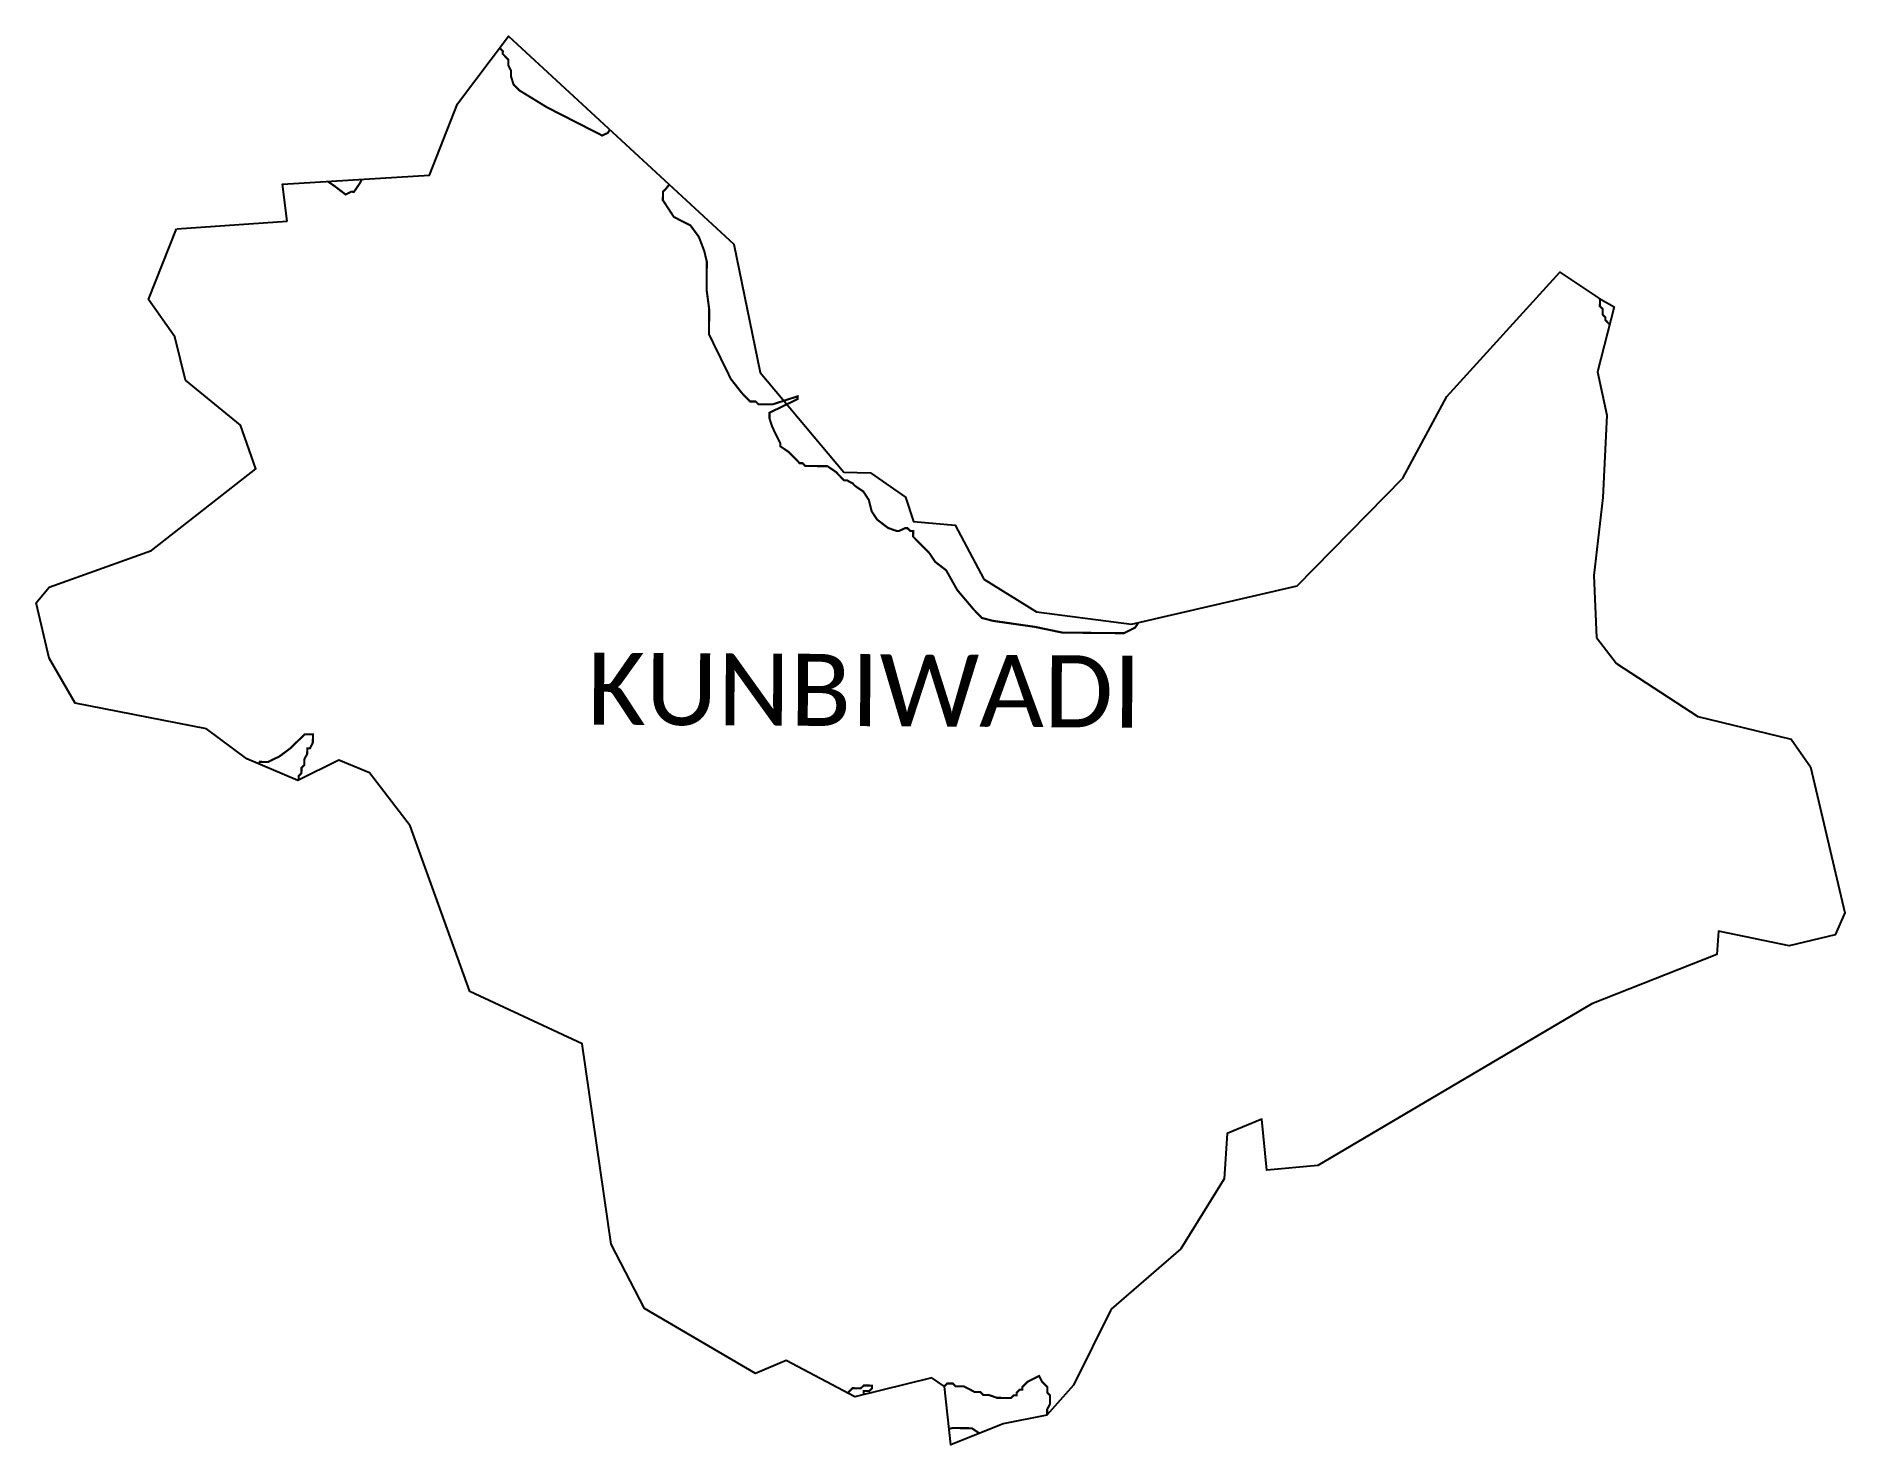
# Model space of a CAD drawing. Header units: metres. Extents: x 307692 to 310306, y 1912326 to 1914361.
import ezdxf

# ---------------------------------------------------------------- set-up
doc = ezdxf.new("R2010")
doc.units = ezdxf.units.M
for name, color, linetype in [('HAZARDS LINE', 1, 'Continuous'), ('village', 3, 'Continuous'), ('VILLAGE NAME', 250, 'Continuous')]:
    doc.layers.add(name, color=color, linetype=linetype)
doc.styles.get("Standard").update_dxf_attribs({"font": 'simplex.shx'})

msp = doc.modelspace()

# ---------------------------------------------------------------- linework, layer by layer
at = {"color": 3, "true_color": 0x00ff00, "flags": 128}
msp.add_lwpolyline([(307895.1, 1914082.7), (308054.9, 1914093.8)], dxfattribs=at)
at = {"layer": 'HAZARDS LINE', "lineweight": 18}
for points in [[(308362.5, 1914345, 3.02, 3.02, 0), (308362.5, 1914343.6, 3.02, 3.02, 0), (308366.5, 1914339.6, 3.02, 3.02, 0), (308366.4, 1914335.6, 3.02, 3.02, 0), (308370.4, 1914331.5, 3.02, 3.02, 0), (308374.4, 1914327.4, 3.02, 3.02, 0), (308374.3, 1914319.4, 3.02, 3.02, 0), (308378.3, 1914311.3, 3.02, 3.02, 0), (308378.2, 1914307.3, 3.02, 3.02, 0), (308378.2, 1914303.3, 3.02, 3.02, 0), (308382.1, 1914291.2, 3.02, 3.02, 0), (308390.1, 1914283, 3.02, 3.02, 0), (308410.1, 1914270.8, 3.02, 3.02, 0), (308430.1, 1914258.5, 3.02, 3.02, 0), (308478.1, 1914234, 3.02, 3.02, 0), (308502.2, 1914221.7, 3.02, 3.02, 0), (308510.2, 1914217.6, 3.02, 3.02, 0), (308518.3, 1914221.5, 3.02, 3.02, 0), (308521.3, 1914226, 3.02, 3.02, 0)], [(308113.4, 1914151.4, 3.02, 3.02, 0), (308123.3, 1914144.6, 3.02, 3.02, 0), (308139.3, 1914132.4, 3.02, 3.02, 0), (308147.4, 1914136.4, 3.02, 3.02, 0), (308151.4, 1914136.3, 3.02, 3.02, 0), (308159.6, 1914148.3, 3.02, 3.02, 0), (308162.6, 1914154.3, 3.02, 3.02, 0)], [(308607, 1914146.9, 3.02, 3.02, 0), (308602, 1914140.3, 3.02, 3.02, 0), (308597.9, 1914136.3, 3.02, 3.02, 0), (308597.8, 1914124.2, 3.02, 3.02, 0), (308605.8, 1914112.1, 3.02, 3.02, 0), (308613.7, 1914100, 3.02, 3.02, 0), (308637.7, 1914087.7, 3.02, 3.02, 0), (308649.7, 1914071.5, 3.02, 3.02, 0), (308657.5, 1914051.3, 3.02, 3.02, 0), (308661.4, 1914035.2, 3.02, 3.02, 0), (308661, 1913994.9, 3.02, 3.02, 0), (308664.8, 1913966.7, 3.02, 3.02, 0), (308664.7, 1913950.6, 3.02, 3.02, 0), (308664.6, 1913942.6, 3.02, 3.02, 0), (308664.5, 1913930.5, 3.02, 3.02, 0), (308676.3, 1913906.3, 3.02, 3.02, 0), (308696.1, 1913865.9, 3.02, 3.02, 0), (308712, 1913845.6, 3.02, 3.02, 0), (308716, 1913841.5, 3.02, 3.02, 0), (308723.9, 1913833.4, 3.02, 3.02, 0), (308732, 1913833.3, 3.02, 3.02, 0), (308736, 1913829.3, 3.02, 3.02, 0), (308740, 1913829.2, 3.02, 3.02, 0), (308744, 1913829.2, 3.02, 3.02, 0), (308748, 1913829.2, 3.02, 3.02, 0), (308752.1, 1913829.1, 3.02, 3.02, 0), (308756.1, 1913829.1, 3.02, 3.02, 0), (308792.4, 1913840.8, 3.02, 3.02, 0), (308792.4, 1913836.8, 3.02, 3.02, 0), (308751.9, 1913817.1, 3.02, 3.02, 0), (308751.9, 1913809, 3.02, 3.02, 0), (308755.8, 1913796.9, 3.02, 3.02, 0), (308767.6, 1913772.7, 3.02, 3.02, 0), (308767.6, 1913768.6, 3.02, 3.02, 0), (308779.6, 1913760.5, 3.02, 3.02, 0), (308791.6, 1913748.3, 3.02, 3.02, 0), (308795.5, 1913744.2, 3.02, 3.02, 0), (308799.6, 1913744.2, 3.02, 3.02, 0), (308803.6, 1913740.2, 3.02, 3.02, 0), (308807.6, 1913740.1, 3.02, 3.02, 0), (308819.6, 1913740, 3.02, 3.02, 0), (308835.7, 1913739.9, 3.02, 3.02, 0), (308847.7, 1913731.7, 3.02, 3.02, 0), (308859.7, 1913719.5, 3.02, 3.02, 0), (308863.7, 1913719.5, 3.02, 3.02, 0), (308871.7, 1913715.4, 3.02, 3.02, 0), (308875.7, 1913711.3, 3.02, 3.02, 0), (308887.7, 1913703.2, 3.02, 3.02, 0), (308895.6, 1913691, 3.02, 3.02, 0), (308899.5, 1913674.9, 3.02, 3.02, 0), (308907.4, 1913662.8, 3.02, 3.02, 0), (308923.4, 1913650.6, 3.02, 3.02, 0), (308935.5, 1913646.4, 3.02, 3.02, 0), (308939.5, 1913646.4, 3.02, 3.02, 0), (308947.6, 1913650.3, 3.02, 3.02, 0), (308951.6, 1913650.3, 3.02, 3.02, 0), (308955.6, 1913646.2, 3.02, 3.02, 0), (308959.6, 1913646.2, 3.02, 3.02, 0), (308959.6, 1913642.2, 3.02, 3.02, 0), (308959.5, 1913638.2, 3.02, 3.02, 0), (308983.4, 1913613.8, 3.02, 3.02, 0), (308991.4, 1913601.7, 3.02, 3.02, 0), (309007.4, 1913589.4, 3.02, 3.02, 0), (309023.2, 1913561.1, 3.02, 3.02, 0), (309047.1, 1913532.8, 3.02, 3.02, 0), (309059, 1913520.6, 3.02, 3.02, 0), (309075.1, 1913516.4, 3.02, 3.02, 0), (309135.3, 1913507.8, 3.02, 3.02, 0), (309155.4, 1913503.6, 3.02, 3.02, 0), (309175.5, 1913499.4, 3.02, 3.02, 0), (309203.7, 1913499.2, 3.02, 3.02, 0), (309231.8, 1913498.9, 3.02, 3.02, 0), (309251.9, 1913498.7, 3.02, 3.02, 0), (309264, 1913498.6, 3.02, 3.02, 0), (309280.2, 1913506.5, 3.02, 3.02, 0), (309285.1, 1913513.8, 3.02, 3.02, 0)], [(309952.2, 1913981.9, 3.02, 3.02, 0), (309952.2, 1913979.2, 3.02, 3.02, 0), (309952.1, 1913971.2, 3.02, 3.02, 0), (309956.1, 1913967.1, 3.02, 3.02, 0), (309956.1, 1913963.1, 3.02, 3.02, 0), (309956.1, 1913959.1, 3.02, 3.02, 0), (309960, 1913955, 3.02, 3.02, 0), (309960, 1913951, 3.02, 3.02, 0), (309964, 1913946.9, 3.02, 3.02, 0), (309966.2, 1913944.7, 3.02, 3.02, 0)], [(308071.3, 1913286.4, 3.02, 3.02, 0), (308071.3, 1913288.1, 3.02, 3.02, 0), (308071.4, 1913292.1, 3.02, 3.02, 0), (308075.4, 1913296.1, 3.02, 3.02, 0), (308075.5, 1913300.1, 3.02, 3.02, 0), (308075.5, 1913304.1, 3.02, 3.02, 0), (308079.6, 1913308.1, 3.02, 3.02, 0), (308079.6, 1913312.2, 3.02, 3.02, 0), (308079.6, 1913316.2, 3.02, 3.02, 0), (308083.7, 1913324.2, 3.02, 3.02, 0), (308083.8, 1913328.2, 3.02, 3.02, 0), (308083.8, 1913332.2, 3.02, 3.02, 0), (308087.8, 1913332.2, 3.02, 3.02, 0), (308091.9, 1913340.2, 3.02, 3.02, 0), (308092, 1913348.3, 3.02, 3.02, 0), (308092, 1913352.3, 3.02, 3.02, 0), (308084, 1913352.4, 3.02, 3.02, 0), (308080, 1913352.4, 3.02, 3.02, 0), (308071.8, 1913344.4, 3.02, 3.02, 0), (308059.7, 1913332.5, 3.02, 3.02, 0), (308043.5, 1913320.5, 3.02, 3.02, 0), (308035.4, 1913316.6, 3.02, 3.02, 0), (308027.3, 1913312.6, 3.02, 3.02, 0), (308015.2, 1913312.7, 3.02, 3.02, 0), (308013.8, 1913309.9, 3.02, 3.02, 0)], [(309011.5, 1912349.2, 3.02, 3.02, 0), (309016.3, 1912350.1, 3.02, 3.02, 0), (309024.3, 1912350.1, 3.02, 3.02, 0), (309032.4, 1912350, 3.02, 3.02, 0), (309044.4, 1912349.9, 3.02, 3.02, 0), (309055.3, 1912342.5, 3.02, 3.02, 0)]]:
    msp.add_lwpolyline(points, format="xyseb", dxfattribs=at)
at = {"layer": 'HAZARDS LINE', "lineweight": 18, "const_width": 3.02}
for points in [[(309153.2, 1912369.1), (309153.3, 1912377.1), (309157.4, 1912385.1), (309157.5, 1912393.1), (309157.5, 1912397.1), (309153.5, 1912401.2), (309153.6, 1912409.2), (309149.6, 1912413.3), (309145.6, 1912417.4), (309141.7, 1912425.4), (309133.6, 1912421.5), (309125.5, 1912417.5), (309121.4, 1912413.6), (309117.4, 1912409.6), (309117.3, 1912405.5), (309113.3, 1912405.6), (309109.3, 1912401.6), (309109.2, 1912397.6), (309105.2, 1912397.6), (309101.1, 1912393.6), (309097.1, 1912393.7), (309093.1, 1912393.7), (309089.1, 1912393.7), (309085.1, 1912393.8), (309081, 1912393.8), (309069, 1912397.9), (309065, 1912398), (309061, 1912398), (309057, 1912402.1), (309048.9, 1912402.1), (309032.9, 1912410.3), (309024.9, 1912410.4), (309020.8, 1912410.4), (309016.9, 1912414.5), (309012.8, 1912414.5), (309008.8, 1912414.6), (309004.7, 1912410.6), (309004.7, 1912410.5)], [(308888, 1912398.4), (308888, 1912399.6), (308888, 1912403.6), (308892, 1912403.6), (308896.1, 1912403.5), (308900.1, 1912407.5), (308900.2, 1912411.5), (308896.1, 1912411.6), (308892.1, 1912411.6), (308888.1, 1912411.6), (308884, 1912407.7), (308880, 1912407.7), (308876, 1912407.7), (308872, 1912407.8), (308867.9, 1912403.8), (308864.8, 1912400.7)]]:
    msp.add_lwpolyline(points, dxfattribs=at)
at = {"layer": 'village', "color": 3, "true_color": 0x00ff00}
for points in [[(308054.9, 1914093.8, 0), (308048.2, 1914147.4, 0), (308260.7, 1914160.3, 0), (308301.1, 1914263.3, 0), (308374.7, 1914361.2, 0), (308700.2, 1914060.9, 0), (308738.6, 1913875.1, 0), (308859.3, 1913731.3, 0), (308897.8, 1913730.2, 0), (308948.7, 1913695, 0), (308960, 1913659.9, 0), (309020.3, 1913654.9, 0), (309061.5, 1913576.9, 0), (309137.9, 1913529.7, 0), (309275.3, 1913511.5, 0), (309514.4, 1913567.2, 0), (309667.2, 1913722.6, 0), (309731.1, 1913840.5, 0), (309894.2, 1914020.4, 0), (309950.8, 1913982.7, 0), (309972.6, 1913969.9, 0), (309948.6, 1913876, 0), (309962.1, 1913813.8, 0), (309956.5, 1913694.7, 0), (309943.2, 1913581.8, 0), (309947.3, 1913492.6, 0)], [(309947.3, 1913492.6, 0), (309976, 1913454.7, 0), (310093.9, 1913378.4, 0), (310228.5, 1913345.5, 0), (310256.7, 1913305.5, 0), (310306.2, 1913094.8, 0), (310292.2, 1913062.7, 0), (310225.5, 1913047, 0), (310123.8, 1913068.3, 0), (310121, 1913034.3, 0), (309940.7, 1912963.1, 0), (309544.4, 1912729.4, 0), (309470.9, 1912722.9, 0), (309463.4, 1912796.6, 0), (309413.4, 1912775.9, 0), (309409.1, 1912710.2, 0), (309346.3, 1912608.9, 0), (309245.8, 1912521.7, 0), (309191.1, 1912411.9, 0), (309152.9, 1912368.8, 0), (309089.5, 1912356.1, 0), (309014, 1912325.9, 0), (309005, 1912410.3, 0), (308986.4, 1912422.9, 0), (308875.2, 1912395.2, 0), (308776, 1912447.6, 0), (308731.8, 1912429, 0), (308571.2, 1912522.7, 0), (308523, 1912615.7, 0), (308481.4, 1912905.3, 0), (308318.7, 1912981.1, 0), (308232.5, 1913220.5, 0), (308173.8, 1913296.8, 0), (308129.6, 1913315.1, 0), (308070.4, 1913285.9, 0), (307996.4, 1913317.2, 0), (307938.3, 1913360.4, 0), (307748.4, 1913397.6, 0), (307710.9, 1913462.6, 0), (307692, 1913542.5, 0), (307711, 1913565.3, 0), (307858.8, 1913618.3, 0), (308009.4, 1913736.3, 0), (307987.3, 1913799.3, 0), (307907.8, 1913864.1, 0), (307892.5, 1913926.7, 0), (307854.5, 1913980.7, 0), (307894.9, 1914082.7, 0)]]:
    msp.add_polyline3d(points, dxfattribs=at)

# ---------------------------------------------------------------- texts
at = {"layer": 'VILLAGE NAME', "insert": (308489, 1913470.6), "char_height": 104.042, "attachment_point": 1, "rotation": 359.6762}
msp.add_mtext_dynamic_manual_height_columns('{\\fCalibri|b0|i0|c0|p34;KUNBIWADI}', width=1022.241, gutter_width=520.2, heights=[0], dxfattribs=at)

doc.saveas('drawing.dxf')
